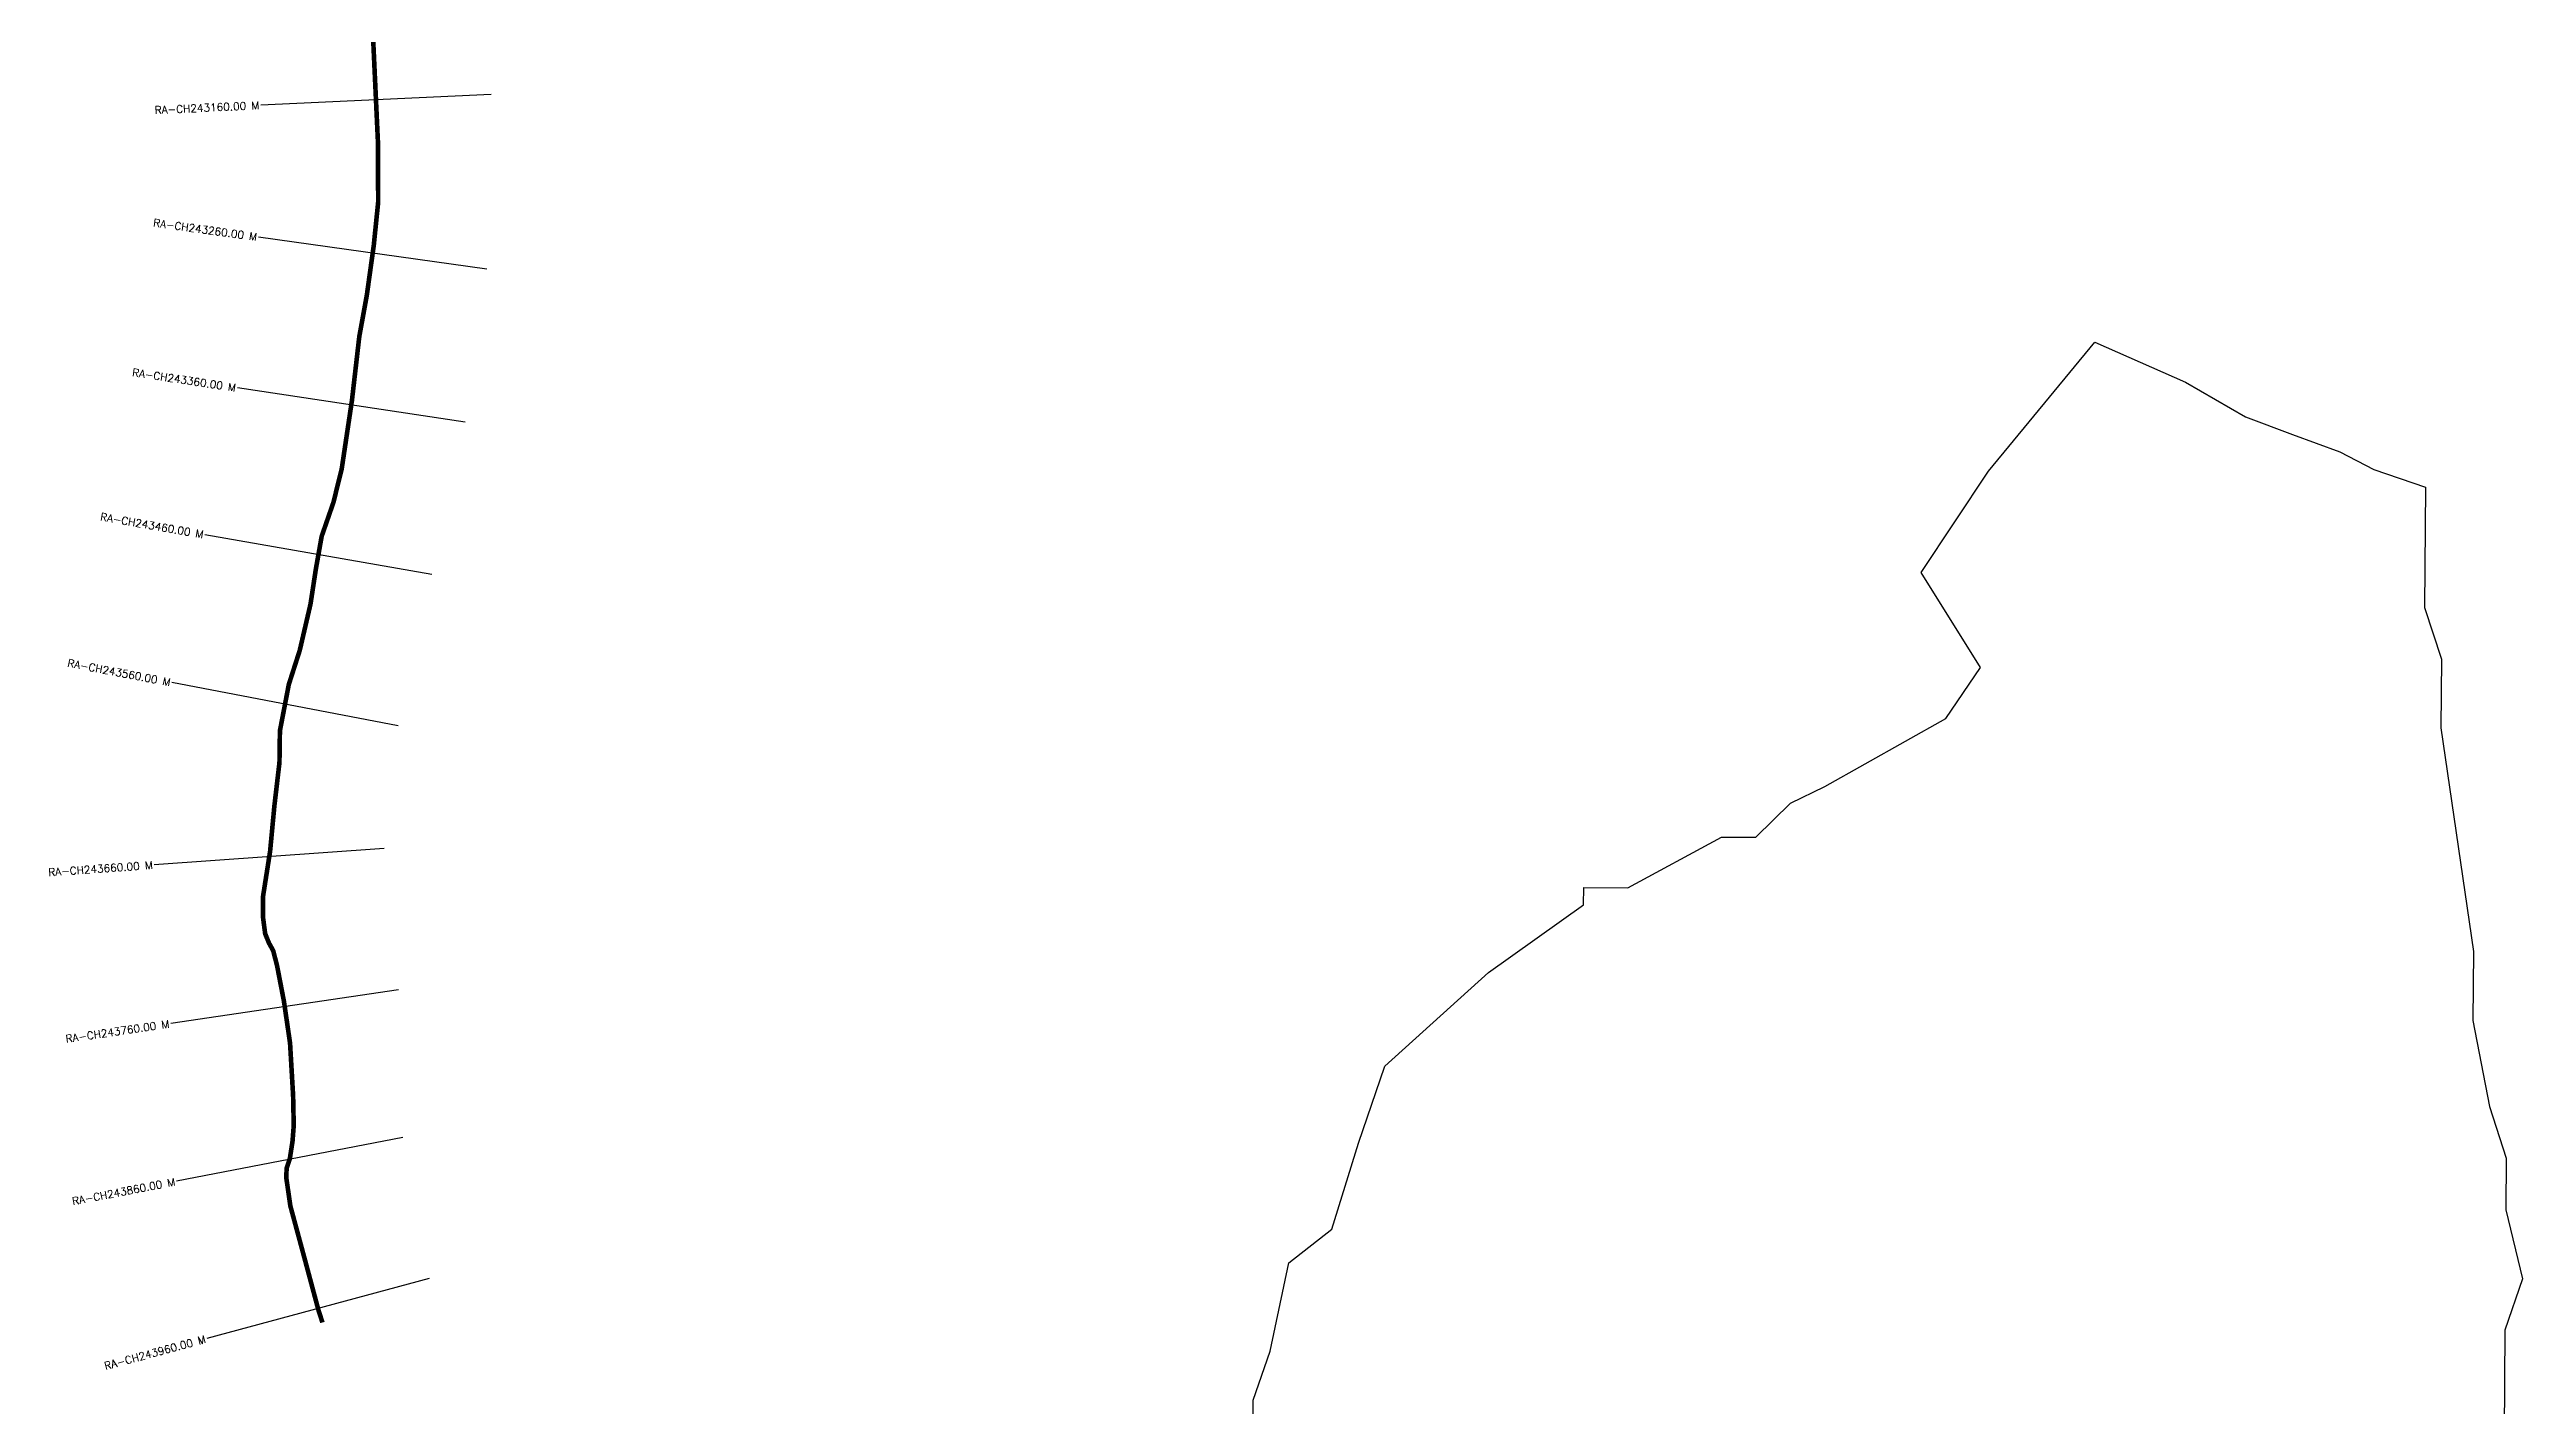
# Model space of a CAD drawing. Header units: metres. Extents: x 278711 to 280921, y 2046217 to 2049674.
# Drawn here: x 279310 to 280921, y 2047908 to 2048791 of the extents above; entities that cross this region are included whole.
import ezdxf
from ezdxf.enums import TextEntityAlignment as Align

# ---------------------------------------------------------------- set-up
doc = ezdxf.new("R2010")
doc.units = ezdxf.units.M
for name, color, linetype in [('CS', 134, 'Continuous'), ('CSMark', 6, 'Continuous'), ('NATURALLY PROTECTED', 3, 'Continuous')]:
    doc.layers.add(name, color=color, linetype=linetype)
doc.styles.get("Standard").update_dxf_attribs({"font": 'simplex.shx'})

msp = doc.modelspace()

# ---------------------------------------------------------------- linework, layer by layer
at = {"color": 6, "flags": 128}
for points in [[(280094.2, 2047900.1), (280094.3, 2047911.3), (280105.3, 2047943.2), (280117.4, 2048000.6), (280145.5, 2048022.7), (280162.8, 2048078.5), (280179.9, 2048128.7), (280247.5, 2048189.7), (280309.4, 2048233.9), (280309.5, 2048245.1), (280338.1, 2048244.9), (280399.2, 2048278), (280421.6, 2048277.8), (280444.2, 2048300), (280466.6, 2048311), (280545.3, 2048355.1), (280567.9, 2048388.5), (280529.3, 2048450.3), (280573, 2048516.3), (280642.3, 2048600.4)], [(280642.3, 2048600.4), (280701.4, 2048574.3), (280740.4, 2048551.6), (280771.1, 2048540.2), (280801.8, 2048528.8), (280824.1, 2048517.4), (280857.6, 2048505.9), (280857, 2048427.5), (280868, 2048393.9), (280867.7, 2048349.1), (280888.9, 2048203.4), (280888.6, 2048158.6), (280899.4, 2048102.5), (280910.3, 2048068.8), (280910, 2048035.2), (280920.9, 2047990.3), (280909.4, 2047956.8), (280908.4, 2047822.5)]]:
    msp.add_lwpolyline(points, dxfattribs=at)
at = {"layer": 'CS'}
for p, q in [((279597.9, 2048761.6), (279448, 2048754.6)), ((279595.1, 2048647.9), (279446.5, 2048668.7)), ((279581, 2048548.2), (279432.7, 2048570.5)), ((279559.4, 2048449), (279411.6, 2048474.8)), ((279537.4, 2048350.4), (279390, 2048378.6)), ((279528.2, 2048270.5), (279378.6, 2048259.9)), ((279537.7, 2048178.5), (279389.3, 2048156.6)), ((279540.4, 2048082.3), (279393.1, 2048053.8)), ((279557.6, 2047990.5), (279412.8, 2047951.4))]:
    msp.add_line(p, q, dxfattribs=at)
at = {"layer": 'NATURALLY PROTECTED', "const_width": 3, "flags": 128}
msp.add_lwpolyline([(279521.2, 2048795.8), (279524.2, 2048731.4), (279524.4, 2048691.6), (279521.5, 2048663.2), (279517, 2048630.9), (279512.1, 2048604), (279507.3, 2048562.3), (279500.6, 2048517.5), (279495.2, 2048495.8), (279487.6, 2048473.9), (279483.8, 2048452.5), (279480.3, 2048429.6), (279473.3, 2048399.5), (279466.2, 2048377.4), (279460.4, 2048347.2), (279460.1, 2048326.5), (279456.8, 2048298.3), (279454, 2048268.6), (279449.4, 2048239.3), (279449.4, 2048225.6), (279450.8, 2048215), (279453.3, 2048208.9), (279456, 2048204), (279458.5, 2048194.4), (279463, 2048171.1), (279467, 2048143.8), (279469, 2048109.4), (279469.4, 2048090), (279468.6, 2048079.8), (279466.9, 2048068.7), (279464.8, 2048062.3), (279464.5, 2048056.4), (279467.2, 2048037.7), (279476.7, 2048002.6), (279485.4, 2047970.2), (279488.1, 2047961.8)], dxfattribs=at)

# ---------------------------------------------------------------- texts
at = {"layer": 'CSMark'}
for s, rotation, p in [('RA-CH243160.00 M', 2.6442, (279447, 2048754.6)), ('RA-CH243260.00 M', 352.0568, (279445.5, 2048668.8)), ('RA-CH243360.00 M', 351.4597, (279431.7, 2048570.6)), ('RA-CH243460.00 M', 350.0758, (279410.6, 2048475)), ('RA-CH243560.00 M', 349.1862, (279389.1, 2048378.7)), ('RA-CH243660.00 M', 4.0625, (279377.6, 2048259.8)), ('RA-CH243760.00 M', 8.4054, (279388.3, 2048156.4)), ('RA-CH243860.00 M', 10.9442, (279392.1, 2048053.6)), ('RA-CH243960.00 M', 15.1275, (279411.9, 2047951.1))]:
    msp.add_text(s, height=5, rotation=rotation, dxfattribs=at).set_placement(p, align=Align.MIDDLE_RIGHT)

doc.saveas('drawing.dxf')
